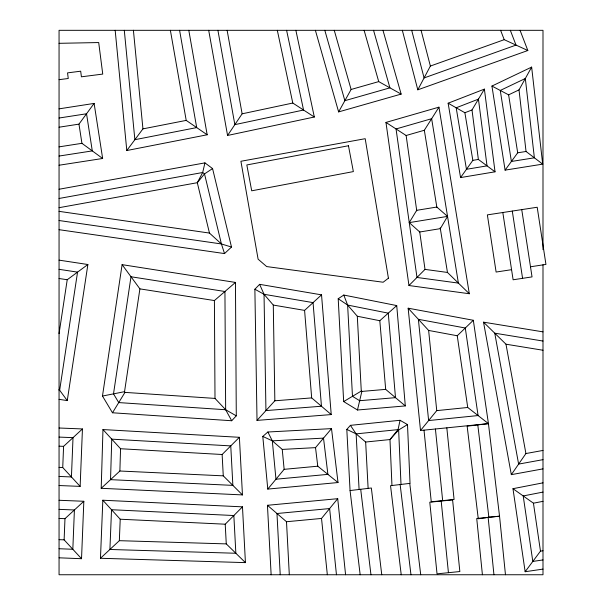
<?xml version="1.0" encoding="UTF-8"?>
<svg xmlns="http://www.w3.org/2000/svg" width="605" height="605" viewBox="0 0 605 605"><rect width="100%" height="100%" fill="white"/><g stroke="black" fill="none" stroke-linecap="round" stroke-linejoin="round"><path stroke-width="0.91" d="M101.201 488.303L102.971 429.565L239.391 437.302L242.454 494.913L101.201 488.303L119.881 471.015L223.268 475.848L242.454 494.913M119.881 471.015L120.554 448.736L102.971 429.565M59.056 485.535L80.14 486.382L62.738 467.521L63.585 446.354L82.446 428.945L59.056 428.007M59.056 557.81L81.531 558.71L64.122 539.849L64.977 518.674L83.838 501.273L59.056 500.274M80.14 486.382L82.446 428.945M81.531 558.71L83.838 501.273M100.468 558.271L102.835 500.229L242.476 506.846L245.433 562.627L100.468 558.271L119.344 540.681L226.27 543.895L245.433 562.627M119.344 540.681L120.221 519.219L102.835 500.229M478.805 518.674L478.842 518.281M102.479 396.041L122.104 264.65L235.466 282.429L236.283 415.839L231.7 420.747L112.485 412.776L102.479 396.041L124.539 391.677L139.899 288.872L122.104 264.65M59.056 333.635L67.223 279.737L87.884 264.514L59.056 260.142M59.056 399.338L67.268 400.586L87.884 264.514M401.221 574.75L390.535 485.694L410.031 483.357L407.498 424.581L400.049 420.293L398.06 429.618L389.983 439.555L391.957 485.528M231.496 247.052L212.567 168.576L204.944 162.881L202.675 172.508L197.306 182.702L209.459 233.069L221.422 243.959L231.496 247.052L224.523 253.578L59.056 229.681M357.472 410.008L361.858 391.42L385.68 389.378L405.305 405.917L357.472 410.008L343.663 401.569L338.203 298.734L343.791 295.051L396.729 305.578L405.305 405.917M402.333 30.318L417.805 89.82L430.374 66.051L504.215 39.673L527.832 50.51L520.058 30.318M542.7 164.136L526.04 151.477L519.014 89.88L531.644 67.094L491.933 86.054L505.092 170.126L542.7 164.136L531.644 67.094M382.98 30.318L401.145 94.093L338.626 111.902L351.104 89.472L334.255 30.318M447.534 216.386L440.334 228.645L419.741 231.995L409.252 222.617L416.686 210.321L436.825 207.046L447.534 216.386L409.252 222.617M495.034 171.812L478.366 159.44L472.006 109.966L484.393 89.117L448.139 103.205L460.556 177.575L495.034 171.812L484.393 89.117M112.485 412.776L124.963 392.388L215.002 398.415L225.657 409.736L231.7 420.747M436.878 207.394L424.332 130.257L438.958 107.153L385.96 122.422L408.957 285.522L469.314 293.735L438.958 107.153M295.875 30.318L314.32 117.015L227.571 135.467L242.121 113.816L227.132 30.318M542.995 468.875L511.323 474.653L525.919 453.546L505.984 344.207L483.516 322.162L542.995 331.858M460.556 177.575L472.838 160.363L464.882 112.734L448.139 103.205M505.092 170.126L517.691 152.808L508.616 94.849L491.933 86.054M59.056 127.209L78.96 124.131L94.115 103.417L59.056 108.847M188.798 30.318L207.175 134.779L126.8 150.532L142.939 128.873L133.403 30.25M542.995 569.108L525.148 571.725L540.477 551.14L533.444 503.194L512.972 488.689L542.995 482.843M473.322 320.272L457.244 335.752L467.733 407.483L488.439 423.629L420.513 430.503L436.742 410.621L428.635 330.443L408.148 308.195L473.322 320.272L488.439 423.629L499.541 516.186L505.47 574.75M327.335 574.75L321.52 518.44L337.719 498.686L267.448 505.296L271.138 574.75M267.781 489.09L284.138 469.336L317.769 466.205L338.021 482.54L331.502 428.62L267.879 432L262.789 436.424L267.781 489.09L338.021 482.54M262.789 436.424L272.318 440.848L282.248 449.409L315.523 447.639L331.502 428.62M360.164 574.75L350.061 490.557L346.809 429.414L350.416 425.338L400.049 420.293M257.019 420.392L274.844 400.79L273.286 305.071L264.037 294.295L259.628 284.342L254.879 289.228L257.019 420.392L331.23 414.576L321.535 294.854L259.628 284.342M408.957 285.522L425.012 269.391L419.636 231.269M120.221 519.219L225.219 524.202L242.476 506.846M120.554 448.736L222.133 454.499L239.391 437.302M331.23 414.576L311.673 397.901L304.587 310.388L321.535 294.854M385.68 389.378L379.811 320.718L396.729 305.578M215.002 398.415L214.404 300.556L235.466 282.429M212.567 168.576L204.513 173.885L197.306 182.702L59.056 207.689M407.498 424.581L398.65 429.958L389.983 439.555L365.654 442.028L356.133 433.876L346.809 429.414M343.663 401.569L361.283 391.064L357.305 316.241L347.625 305.064L338.203 298.734M508.616 94.849L519.014 89.88M464.882 112.734L472.006 109.966M417.805 89.82L527.832 50.51M385.96 122.422L406.136 135.497L424.332 130.257M351.104 89.472L378.722 81.607L401.145 94.093M242.121 113.816L292.79 103.039L314.32 117.015M142.939 128.873L186.211 120.395L207.175 134.779M542.995 492.092L523.204 495.941L532.808 561.432L542.995 559.935M533.444 503.194L542.995 501.333M525.919 453.546L542.995 450.43M542.995 459.656L518.621 464.095L494.754 333.181L542.995 341.046M59.056 189.252L204.944 162.881M59.056 198.47L202.675 172.508L204.513 173.885L221.422 243.959L224.523 253.578M472.838 160.363L478.366 159.44M517.691 152.808L526.04 151.477M59.056 118.028L86.538 113.77L92.285 150.902L59.056 156.052M59.056 146.864L81.932 143.325L102.646 158.48L59.056 165.233M511.565 269.679L496.115 272.046L487.365 214.881L537.202 207.25L545.944 264.415L530.494 266.782M540.477 551.14L542.995 550.769M59.056 79.678L68.259 78.499L67.541 72.88L80.692 71.193L81.41 76.812L102.744 74.082L98.706 42.554L59.056 43.318M488.439 423.629L467.151 426.185L478.26 518.742L486.238 517.782M350.061 490.557L371.349 488.001L381.755 574.75M350.416 425.338L356.133 433.876L398.06 429.618L398.65 429.958L400.994 484.439M436.742 410.621L467.733 407.483M267.448 505.296L286.498 521.729L321.52 518.44M274.844 400.79L311.673 397.901M272.318 440.848L323.509 438.126L327.895 474.373L275.963 479.213L272.318 440.848L267.879 432M59.056 437.09L73.016 437.649L71.435 476.952L59.056 476.453M59.056 446.172L63.585 446.354M59.056 467.378L62.738 467.521M59.056 509.357L74.407 509.977L72.827 549.279L59.056 548.727M59.056 518.44L64.977 518.674M59.056 539.645L64.122 539.849M225.657 409.736L118.724 402.582L113.506 393.855L130.998 276.757L224.939 291.497L225.657 409.736L236.283 415.839M425.012 269.391L447.466 272.447L469.314 293.735M59.056 211.349L209.459 233.069M59.056 220.515L221.422 243.959M59.056 269.323L77.553 272.129L59.653 390.255L59.056 390.164M59.056 278.504L67.223 279.737M139.899 288.872L214.404 300.556M505.984 344.207L542.995 350.242M264.037 294.295L313.057 302.621L321.452 406.235L265.935 410.591L264.037 294.295L254.879 289.228M273.286 305.071L304.587 310.388M428.635 330.443L457.244 335.752M347.625 305.064L388.266 313.148L395.496 397.651L359.665 400.714L352.473 396.32L347.625 305.064L343.791 295.051M357.305 316.241L379.811 320.718M361.283 391.064L361.858 391.42M59.056 389.439L67.268 400.586M124.539 391.677L124.963 392.388M510.333 30.318L516.02 45.095L424.09 77.939L411.702 30.318M500.607 30.318L504.215 39.673M373.55 30.318L389.93 87.846L344.865 100.687L324.817 30.318M364.112 30.318L378.722 81.607M315.387 30.318L338.626 111.902M421.08 30.318L430.374 66.051M286.596 30.318L303.559 110.027L234.846 124.645L217.913 30.318M277.317 30.318L292.79 103.039M483.516 322.162L511.323 474.653M208.695 30.318L227.571 135.467M179.587 30.318L196.693 127.587L134.87 139.702L124.297 30.318M170.376 30.318L186.211 120.395M440.206 227.835L447.466 272.447M94.115 103.417L102.646 158.48M78.96 124.131L81.932 143.325M521.744 209.617L532.037 276.893L513.116 279.79L502.815 212.514M512.284 211.069L522.576 278.338M512.972 488.689L525.148 571.725M406.136 135.497L416.754 210.812M315.523 447.639L317.769 466.205M477.791 424.907L488.901 517.464M409.751 483.395L420.717 574.75M400.147 484.545L410.969 574.75M360.701 489.279L370.963 574.75M488.537 517.298L499.541 516.186L476.725 518.493L482.412 574.75M337.719 498.686L345.576 574.75M336.456 574.75L329.619 508.563L276.969 513.516L280.221 574.75M488.137 517.336L493.945 574.75M446.83 427.841L454.075 499.473L431.252 501.779L424.007 430.147M435.418 428.99L442.663 500.622M441.189 501.069L448.434 572.693M408.148 308.195L420.513 430.503M115.177 30.318L126.8 150.532M282.248 449.409L284.138 469.336M365.654 442.028L368.12 488.386M356.133 433.876L359.09 489.468M286.498 521.729L289.311 574.75M222.133 454.499L223.268 475.848M225.219 524.202L226.27 543.895M542.995 249.6L542.995 30.318L59.056 30.318L59.056 574.75L542.995 574.75L542.995 264.725M111.759 439.154L110.541 479.659L232.864 485.376L230.762 445.9L111.759 439.154M111.532 509.72L109.906 549.476L235.852 553.257L233.848 515.528L111.532 509.72M388.418 278.202L383.147 282.232L266.669 266.571L258.108 259.174L240.911 161.27L365.193 138.696L388.418 278.202M525.329 78.491L500.274 90.447L511.391 161.467L534.374 157.807L525.329 78.491M478.434 99.137L456.185 107.788L466.463 169.302L487.025 165.868L478.434 99.137M431.645 118.701L396.048 128.956L416.989 277.461L458.393 283.095L431.645 118.701M348.465 145.744L246.825 164.953L251.71 190.809L353.358 171.593L348.465 145.744M478.086 415.559L428.627 420.558L418.388 319.319L465.283 328.008L478.086 415.559M452.601 499.911L429.784 502.218L437.029 573.85L459.845 571.543L452.601 499.911"/></g></svg>
